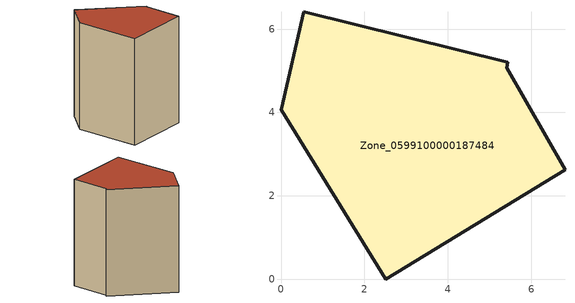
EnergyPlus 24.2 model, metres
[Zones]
Zone_0599100000187484
 floor ground (C_G): 2.51,0 0,4.07 0.54,6.42 5.44,5.21 5.41,5.08 6.81,2.63 z0
 wall outside (C_F): 0,4.07 2.51,0 6.81,2.63 5.41,5.08 5.44,5.21 0.54,6.42 0,4.07 z0:7.96
 roof outside (C_R): 5.44,5.21 0.54,6.42 0,4.07 2.51,0 6.81,2.63 5.41,5.08 z7.96
[BUILDING]
Pand.0599100000187484: North Axis=0; Terrain=City; Loads Convergence Tolerance Value=0.04; Temperature Convergence Tolerance Value=0.4; Solar Distribution=FullExterior; Maximum Number of Warmup Days=25; Minimum Number of Warmup Days=1
[Site:Location]
Rotterdam.The.Hague.AP_ZH_NLD Design_Conditions: Latitude=51.96; Longitude=4.45; Time Zone=1; Elevation=-4.5
[SITE:GROUNDTEMPERATURE:BUILDINGSURFACE]
18, 18, 18, 18, 18, 18, 18, 18, 18, 18, 18, 18
[MATERIAL] Thermal Absorptance=0.9; Solar Absorptance=0.7; Visible Absorptance=0.7
Name | Roughness | Thickness | Conductivity | Density | Specific Heat
G.TI.1946 | MediumSmooth | 0.15 | 1 | 540 | 1210
F.TI.1946 | Rough | 0.3 | 0.857143 | 1920 | 840
R.TI.1946 | MediumRough | 0.2 | 0.1 | 1500 | 1000
[CONSTRUCTION]
C_G: G.TI.1946
C_F: F.TI.1946
C_R: R.TI.1946
[ZONE]
Zone_0599100000187484: Type=1; Multiplier=1; Ceiling Height=Autocalculate; Volume=Autocalculate; Floor Area=autocalculate; Part of Total Floor Area=Yes
[ZONEINFILTRATION:DESIGNFLOWRATE]
Infil_Zone_0599100000187484: Zone or ZoneList or Space or SpaceList=Zone_0599100000187484; Schedule=AlwaysOn; Design Flow Rate Calculation Method=Flow/Area; Flow Rate per Floor Area=0.003; Constant Term Coefficient=1; Temperature Term Coefficient=0; Velocity Term Coefficient=0; Velocity Squared Term Coefficient=0
[HVACTEMPLATE:ZONE:IDEALLOADSAIRSYSTEM]
Zone_0599100000187484: Maximum Heating Supply Air Temperature=50; Minimum Cooling Supply Air Temperature=13; Maximum Heating Supply Air Humidity Ratio=0.0156; Minimum Cooling Supply Air Humidity Ratio=0.0077; Heating Limit=NoLimit; Cooling Limit=NoLimit; Dehumidification Control Type=ConstantSensibleHeatRatio; Cooling Sensible Heat Ratio=0.7; Dehumidification Setpoint=60; Humidification Control Type=None; Humidification Setpoint=30; Outdoor Air Method=None; Outdoor Air Flow Rate per Person=0.00944; Outdoor Air Flow Rate per Zone Floor Area=0; Outdoor Air Flow Rate per Zone=0; Demand Controlled Ventilation Type=None; Outdoor Air Economizer Type=NoEconomizer; Heat Recovery Type=None; Sensible Heat Recovery Effectiveness=0.7; Latent Heat Recovery Effectiveness=0.65
[ZONECONTROL:THERMOSTAT]
ThermostatControl_Zone_0599100000187484: Zone or ZoneList=Zone_0599100000187484; Control Type Schedule=DualSetpointControlType; Control 1=Thermostat_Zone_0599100000187484; Temperature Difference Between Cutout And Setpoint=0
[THERMOSTATSETPOINT:DUALSETPOINT]
Thermostat_Zone_0599100000187484: Heating Setpoint Temperature Schedule=HeatingSetpoint_Zone_0599100000187484; Cooling Setpoint Temperature Schedule=CoolingSetpoint_Zone_0599100000187484
[SCHEDULE:COMPACT]
HeatingSetpoint_Zone_0599100000187484: Through: 12/31, For: AllDays, Until: 24:00, 21
CoolingSetpoint_Zone_0599100000187484: Through: 12/31, For: AllDays, Until: 24:00, 24
DualSetpointControlType: Through: 12/31, For: AllDays, Until: 24:00, 4
AlwaysOn: Through: 12/31, For: AllDays, Until: 24:00, 1
